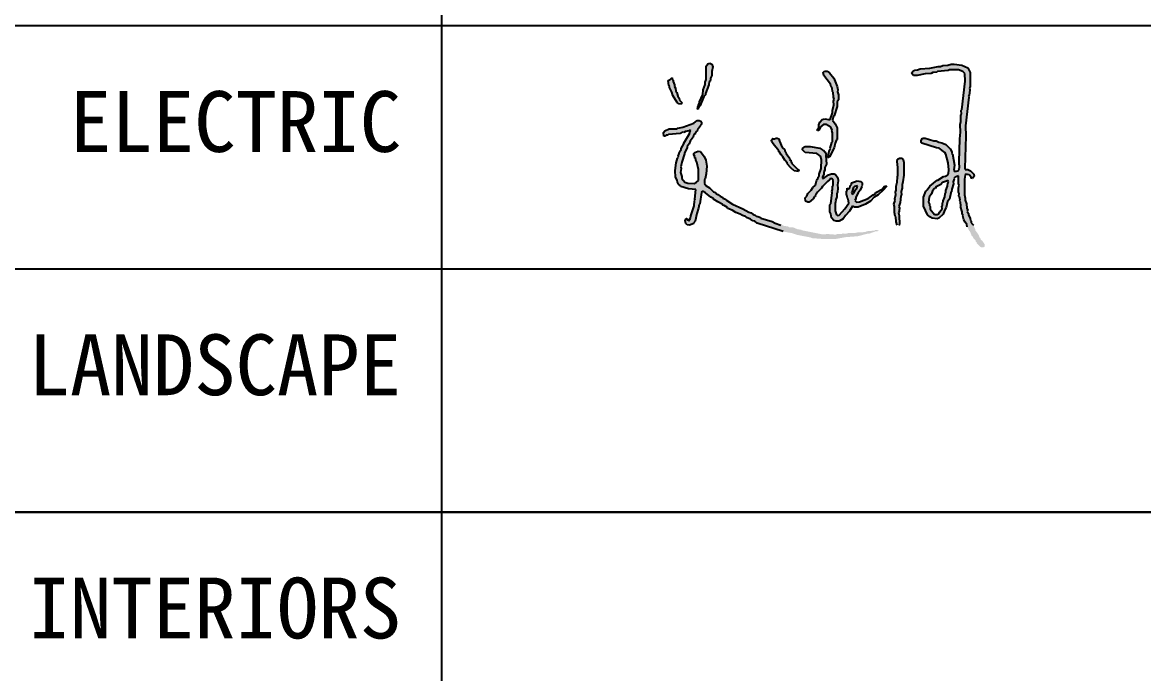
# Model space of a CAD drawing. Extents: x -26219 to 315419, y -160410 to -120810.
# Drawn here: x 228344 to 229725, y -129837 to -129033 of the extents above; entities that cross this region are included whole.
import ezdxf
from ezdxf.enums import TextEntityAlignment as Align

# ---------------------------------------------------------------- set-up
doc = ezdxf.new("R2010")
doc.units = 0
doc.header["$LTSCALE"] = 1000
doc.header["$MEASUREMENT"] = 0
doc.layers.add('00-图签签名_10', color=10, linetype='Continuous')
doc.styles.add('图签信息$0$华文细黑', font='STXIHEI_0.TTF', dxfattribs={"height": 10})

# ---------------------------------------------------------------- blocks, each defined once
blk = doc.blocks.new('图签信息')
at = {"const_width": 0.05}
for points in [[(-39.145, 566.5), (-39.145, 500.5)], [(-65, 530.5), (0, 530.5)], [(-65, 524.5), (0, 524.5)], [(-65, 518.5), (0, 518.5)]]:
    blk.add_lwpolyline(points, dxfattribs=at)
at = {"style": '图签信息$0$华文细黑'}
for s, p in [('ELECTRIC', (-40.145, 528.886)), ('LANDSCAPE', (-40.145, 522.886)), ('INTERIORS', (-40.145, 516.886))]:
    blk.add_text(s, height=1.5, dxfattribs=at).set_placement(p, align=Align.TOP_RIGHT)
blk = doc.blocks.new('图签-A1')
at = {"color": 2}
blk.add_blockref('图签信息', (0, 0), dxfattribs=at)
blk = doc.blocks.new('dddd')
at = {"linetype": 'Continuous'}
h = blk.add_hatch(color=256, dxfattribs=at)
h.paths.add_polyline_path([(651, -167.7), (650, -166.7), (641.6, -168.8), (638.4, -171.9), (633.2, -186.6), (631.1, -188.7), (634.2, -196), (638.4, -192.9), (646.8, -177.2), (648.9, -176.1)], flags=16)
h.paths.add_polyline_path([(955, -149.9), (952.9, -148.9), (950.8, -151), (937.2, -156.2), (930.9, -162.5), (916.2, -170.9), (912, -176.1), (909.9, -176.1), (903.7, -183.5), (899.5, -193.9), (892.1, -205.5), (890, -222.2), (893.2, -228.5), (893.2, -234.8), (895.3, -236.9), (895.3, -245.3), (909.9, -263.1), (919.4, -263.1), (924.6, -261), (926.7, -255.8), (936.1, -244.3), (935.1, -235.9), (937.2, -231.7), (937.2, -224.3), (939.3, -222.2), (939.3, -217), (944.5, -204.4), (945.6, -193.9), (948.7, -189.7), (948.7, -182.4), (954, -167.7), (955, -157.2), (957.1, -154.1)], flags=16)
h.paths.add_polyline_path([(792.5, -74.4), (798.8, -74.4), (802, -75.5), (805.1, -78.6), (807.2, -88.1), (807.2, -131), (804.1, -154.1), (800.9, -163.5), (800.9, -175.1), (797.8, -186.6), (798.8, -198.1), (796.7, -201.3), (794.6, -223.3), (790.4, -236.9), (792.5, -240.1), (791.5, -252.6), (789.4, -257.9), (791.5, -267.3), (792.5, -296.7), (789.4, -298.8), (784.1, -298.8), (781, -288.3), (780, -271.5), (777.9, -269.4), (775.8, -256.8), (775.8, -236.9), (773.7, -228.5), (777.9, -216), (776.8, -210.7), (780, -196), (778.9, -188.7), (781, -181.4), (781, -167.7), (784.1, -155.2), (785.2, -136.3), (787.3, -131), (787.3, -104.8), (784.1, -84.9), (786.2, -77.6)])
h.paths.add_polyline_path([(475.9, -34.6), (491.7, -34.6), (524.2, -39.8), (534.6, -47.2), (536.7, -47.2), (542, -52.4), (546.2, -60.8), (545.1, -65), (547.2, -94.3), (542, -104.8), (542, -114.3), (537.8, -119.5), (537.8, -128.9), (533.6, -136.3), (533.6, -141.5), (536.7, -142.6), (553.5, -130), (564, -126.8), (572.4, -126.8), (577.6, -128.9), (585, -140.5), (586, -149.9), (583.9, -163.5), (585, -175.1), (583.9, -188.7), (581.8, -192.9), (581.8, -204.4), (577.6, -216), (578.7, -220.1), (576.6, -224.3), (576.6, -251.6), (580.8, -264.2), (583.9, -266.3), (589.2, -265.2), (609.1, -244.3), (621.7, -225.4), (619.6, -210.7), (617.5, -208.6), (616.4, -201.3), (614.3, -198.1), (614.3, -184.5), (616.4, -181.4), (616.4, -175.1), (620.6, -178.2), (625.8, -175.1), (626.9, -166.7), (631.1, -162.5), (631.1, -157.2), (641.6, -154.1), (650, -149.9), (661.5, -152), (666.7, -157.2), (666.7, -164.6), (664.6, -166.7), (665.7, -169.8), (660.4, -181.4), (653.1, -190.8), (645.8, -205.5), (645.8, -210.7), (642.6, -216), (647.9, -222.2), (658.3, -221.2), (686.6, -209.7), (703.4, -197.1), (711.8, -192.9), (712.9, -189.7), (733.8, -178.2), (742.2, -167.7), (749.5, -167.7), (738, -181.4), (721.2, -197.1), (707.6, -205.5), (695, -218.1), (678.3, -228.5), (653.1, -239), (641.6, -239), (634.2, -235.9), (624.8, -252.6), (611.2, -266.3), (602.8, -277.8), (589.2, -286.2), (579.7, -286.2), (571.3, -284.1), (564, -274.7), (561.9, -261), (558.8, -254.7), (558.8, -230.6), (561.9, -227.5), (566.1, -189.7), (565, -186.6), (567.1, -179.3), (567.1, -167.7), (569.2, -164.6), (569.2, -148.9), (565, -142.6), (558.8, -143.6), (557.7, -146.8), (550.4, -152), (533.6, -168.8), (530.4, -175.1), (516.8, -188.7), (510.5, -198.1), (511.6, -199.2), (506.3, -203.4), (502.1, -210.7), (488.5, -222.2), (484.3, -222.2), (477, -218.1), (475.9, -207.6), (481.2, -202.3), (484.3, -192.9), (495.9, -181.4), (501.1, -173), (510.5, -164.6), (513.7, -149.9), (516.8, -143.6), (518.9, -142.6), (518.9, -138.4), (522.1, -133.1), (522.1, -127.9), (529.4, -109), (530.4, -78.6), (527.3, -67.1), (514.7, -57.7), (474.9, -54.5), (466.5, -46.1), (466.5, -40.9)])
h.paths.add_polyline_path([(378.4, -6.3), (381.6, -6.3), (386.8, -8.4), (388.9, -16.8), (398.4, -37.7), (406.7, -46.1), (406.7, -49.3), (410.9, -53.5), (412, -57.7), (423.5, -75.5), (422.5, -78.6), (426.7, -80.7), (426.7, -84.9), (428.8, -86), (430.9, -92.3), (449.7, -111.1), (453.9, -113.2), (452.9, -118.5), (438.2, -116.4), (426.7, -106.9), (416.2, -94.3), (415.1, -90.2), (406.7, -80.7), (400.5, -69.2), (394.2, -62.9), (388.9, -53.5), (386.8, -52.4), (386.8, -49.3), (368, -25.2), (363.8, -18.9), (362.7, -13.6), (365.9, -9.4), (364.8, -8.4), (372.2, -8.4)], flags=17)
h.paths.add_polyline_path([(112.2, 52.4), (119.5, 52.4), (124.8, 50.3), (126.8, 47.2), (126.8, 39.8), (124.8, 38.8), (123.7, 34.6), (113.2, 21), (113.2, 18.9), (108, 14.7), (106.9, 9.4), (101.7, 5.2), (98.5, -3.1), (89.1, -16.8), (86, -26.2), (78.6, -34.6), (78.6, -38.8), (70.2, -55.6), (70.2, -59.8), (60.8, -87), (57.7, -102.7), (58.7, -109), (56.6, -122.7), (60.8, -135.2), (60.8, -142.6), (71.3, -155.2), (80.7, -158.3), (102.7, -159.3), (110.1, -155.2), (116.4, -148.9), (116.4, -112.2), (111.1, -87), (108, -80.7), (108, -75.5), (104.8, -73.4), (104.8, -68.1), (101.7, -62.9), (101.7, -58.7), (104.8, -54.5), (115.3, -50.3), (123.7, -51.4), (136.3, -68.1), (141.5, -80.7), (144.7, -100.6), (142.6, -126.8), (139.4, -143.6), (137.3, -146.8), (137.3, -159.3), (142.6, -166.7), (154.1, -174), (167.7, -187.6), (174, -189.7), (177.2, -193.9), (182.4, -196), (189.7, -202.3), (198.1, -206.5), (199.2, -208.6), (207.6, -211.8), (208.6, -213.9), (231.7, -228.5), (266.3, -244.3), (286.2, -255.8), (293.5, -257.9), (300.9, -263.1), (307.2, -265.2), (310.3, -269.4), (316.6, -270.5), (325, -273.6), (326, -275.7), (364.8, -287.2), (374.3, -292.5), (393.1, -298.8), (399.4, -298.8), (400.5, -300.9), (419.3, -304), (421.4, -306.1), (436.1, -307.2), (450.8, -313.4), (461.3, -314.5), (464.4, -316.6), (532.5, -330.2), (552.5, -329.2), (578.7, -331.3), (581.8, -329.2), (597.5, -329.2), (601.7, -327.1), (612.2, -328.1), (619.6, -326), (646.8, -325), (655.2, -322.9), (662.5, -323.9), (678.3, -321.8), (682.5, -319.7), (708.7, -317.6), (710.8, -315.5), (723.3, -316.6), (719.1, -319.7), (712.9, -319.7), (689.8, -328.1), (684.6, -328.1), (652.1, -336.5), (611.2, -339.7), (576.6, -345.9), (536.7, -345.9), (496.9, -342.8), (493.8, -340.7), (449.7, -332.3), (430.9, -326), (401.5, -320.8), (314.5, -292.5), (306.1, -286.2), (299.8, -285.1), (291.4, -278.9), (277.8, -273.6), (274.7, -270.5), (264.2, -267.3), (256.8, -262.1), (242.2, -256.8), (229.6, -248.5), (216, -243.2), (213.9, -240.1), (203.4, -232.7), (198.1, -231.7), (196, -228.5), (181.4, -221.2), (167.7, -211.8), (165.6, -208.6), (158.3, -205.5), (140.5, -190.8), (132.1, -186.6), (128.9, -186.6), (126.8, -189.7), (121.6, -227.5), (119.5, -229.6), (117.4, -242.2), (111.1, -260), (105.9, -286.2), (102.7, -289.3), (101.7, -293.5), (87, -299.8), (78.6, -297.7), (74.4, -293.5), (72.3, -285.1), (75.5, -276.8), (77.6, -276.8), (80.7, -283), (84.9, -285.1), (90.2, -275.7), (91.2, -268.4), (102.7, -233.8), (103.8, -217), (105.9, -214.9), (104.8, -211.8), (108, -179.3), (82.8, -177.2), (57.7, -169.8), (56.6, -166.7), (49.3, -161.4), (46.1, -155.2), (45.1, -147.8), (39.8, -137.3), (38.8, -115.3), (41.9, -89.1), (46.1, -73.4), (49.3, -70.2), (48.2, -67.1), (52.4, -58.7), (53.5, -52.4), (58.7, -45.1), (58.7, -41.9), (67.1, -26.2), (67.1, -23.1), (88.1, 10.5), (88.1, 14.7), (91.2, 17.8), (87, 19.9), (84.9, 17.8), (73.4, 15.7), (67.1, 12.6), (61.9, 13.6), (55.6, 9.4), (15.7, 5.2), (13.6, 3.1), (8.4, 3.1), (4.2, 0), (0, 0), (-1, 12.6), (4.2, 17.8), (17.8, 25.2), (44, 25.2), (47.2, 27.3), (63.9, 30.4), (101.7, 44)])
h.paths.add_polyline_path([(27.3, 196), (28.3, 196), (28.3, 192.9), (31.4, 188.7), (31.4, 183.5), (36.7, 173), (36.7, 166.7), (39.8, 161.4), (40.9, 151), (44, 146.8), (47.2, 134.2), (52.4, 127.9), (53.5, 120.6), (61.9, 112.2), (58.7, 108), (50.3, 109), (45.1, 113.2), (30.4, 137.3), (27.3, 147.8), (18.9, 163.5), (19.9, 166.7), (16.8, 170.9), (14.7, 187.6), (22, 190.8)])
h.paths.add_polyline_path([(540.9, 219.1), (549.3, 219.1), (556.7, 212.8), (571.3, 195), (582.9, 166.7), (585, 156.2), (583.9, 148.9), (587.1, 139.4), (587.1, 122.7), (582.9, 115.3), (582.9, 99.6), (572.4, 68.1), (569.2, 63.9), (567.1, 53.5), (576.6, 41.9), (582.9, 28.3), (582.9, -11.5), (580.8, -12.6), (576.6, -23.1), (573.4, -38.8), (556.7, -69.2), (554.6, -71.3), (551.4, -71.3), (557.7, -46.1), (560.9, -40.9), (559.8, -39.8), (565, -21), (567.1, -18.9), (567.1, 11.5), (565, 18.9), (566.1, 19.9), (561.9, 30.4), (546.2, 38.8), (536.7, 38.8), (527.3, 31.4), (521, 18.9), (516.8, 18.9), (515.8, 22), (521, 29.4), (521, 37.7), (525.2, 47.2), (532.5, 55.6), (542, 58.7), (553.5, 56.6), (559.8, 56.6), (567.1, 78.6), (567.1, 86), (571.3, 105.9), (570.3, 117.4), (573.4, 124.8), (570.3, 131), (569.2, 147.8), (567.1, 149.9), (566.1, 161.4), (562.9, 165.6), (560.9, 175.1), (537.8, 204.4), (535.7, 213.9)])
h.paths.add_polyline_path([(966.6, 242.2), (976, 242.2), (1002.2, 239), (1022.1, 229.6), (1030.5, 213.9), (1030.5, 173), (1029.5, 164.6), (1027.4, 161.4), (1028.4, 156.2), (1026.3, 137.3), (1024.2, 133.1), (1025.3, 131), (1014.8, 34.6), (1015.8, 0), (1011.6, -108), (1013.7, -112.2), (1022.1, -112.2), (1031.5, -116.4), (1042, -127.9), (1043.1, -134.2), (1037.8, -142.6), (1033.6, -141.5), (1033.6, -138.4), (1026.3, -130), (1015.8, -127.9), (1012.7, -131), (1010.6, -144.7), (1010.6, -197.1), (1013.7, -208.6), (1013.7, -214.9), (1017.9, -227.5), (1019, -242.2), (1022.1, -250.5), (1020, -253.7), (1024.2, -260), (1024.2, -264.2), (1030.5, -276.8), (1031.5, -284.1), (1033.6, -286.2), (1033.6, -291.4), (1041, -299.8), (1047.3, -313.4), (1047.3, -316.6), (1058.8, -332.3), (1060.9, -339.7), (1064, -342.8), (1066.1, -347), (1065.1, -348), (1070.3, -351.2), (1078.7, -363.8), (1078.7, -371.1), (1074.5, -374.3), (1065.1, -373.2), (1052.5, -360.6), (1051.5, -356.4), (1048.3, -354.3), (1048.3, -351.2), (1041, -343.8), (1038.9, -337.6), (1035.7, -336.5), (1029.5, -320.8), (1026.3, -317.6), (1020, -305.1), (1019, -296.7), (1012.7, -289.3), (1008.5, -280.9), (1005.3, -268.4), (1006.4, -267.3), (1003.2, -262.1), (1003.2, -254.7), (998, -236.9), (999, -235.9), (997, -221.2), (994.9, -218.1), (995.9, -214.9), (993.8, -204.4), (991.7, -201.3), (992.8, -192.9), (990.7, -188.7), (990.7, -174), (992.8, -164.6), (990.7, -160.4), (990.7, -133.1), (979.1, -137.3), (974.9, -142.6), (976, -143.6), (972.8, -153.1), (973.9, -160.4), (968.6, -178.2), (967.6, -187.6), (965.5, -190.8), (960.3, -211.8), (954, -220.1), (949.8, -240.1), (943.5, -249.5), (939.3, -262.1), (924.6, -275.7), (919.4, -277.8), (902.6, -275.7), (894.2, -271.5), (886.9, -264.2), (873.3, -235.9), (873.3, -205.5), (880.6, -184.5), (885.8, -180.3), (894.2, -167.7), (919.4, -147.8), (921.5, -147.8), (940.3, -135.2), (946.6, -134.2), (955, -130), (957.1, -125.8), (958.2, -113.2), (956.1, -89.1), (947.7, -60.8), (944.5, -54.5), (925.7, -39.8), (917.3, -38.8), (867, -23.1), (864.9, -21), (864.9, -14.7), (870.1, -6.3), (878.5, -6.3), (907.8, -15.7), (915.2, -15.7), (924.6, -19.9), (935.1, -22), (947.7, -28.3), (962.4, -43), (968.6, -52.4), (968.6, -58.7), (970.7, -59.8), (977, -97.5), (974.9, -113.2), (978.1, -118.5), (989.6, -116.4), (992.8, -114.3), (991.7, -110.1), (993.8, -108), (992.8, -86), (994.9, -9.4), (997, 13.6), (995.9, 39.8), (999, 49.3), (999, 72.3), (1001.1, 75.5), (1000.1, 86), (1002.2, 89.1), (1012.7, 185.6), (1011.6, 210.7), (1005.3, 218.1), (990.7, 223.3), (960.3, 223.3), (956.1, 221.2), (920.4, 217), (918.3, 214.9), (904.7, 213.9), (898.4, 210.7), (878.5, 209.7), (852.3, 204.4), (839.7, 204.4), (832.4, 211.8), (837.6, 218.1), (843.9, 222.2), (853.3, 223.3), (861.7, 226.4), (894.2, 228.5), (922.5, 234.8), (929.9, 234.8), (938.2, 238), (955, 239)])
h.paths.add_polyline_path([(155.2, 245.3), (161.4, 242.2), (164.6, 233.8), (161.4, 218.1), (161.4, 204.4), (157.2, 195), (157.2, 187.6), (153.1, 183.5), (152, 173), (140.5, 143.6), (140.5, 139.4), (135.2, 133.1), (122.7, 102.7), (115.3, 93.3), (115.3, 91.2), (113.2, 91.2), (115.3, 102.7), (120.6, 112.2), (120.6, 115.3), (131, 140.5), (133.1, 156.2), (139.4, 174), (139.4, 181.4), (142.6, 190.8), (142.6, 235.9), (147.8, 243.2)])
for p, q in [((142.6, 235.9), (147.8, 243.2)), ((142.6, 190.8), (142.6, 235.9)), ((147.8, 243.2), (155.2, 245.3)), ((155.2, 245.3), (161.4, 242.2)), ((161.4, 242.2), (164.6, 233.8)), ((164.6, 233.8), (161.4, 218.1)), ((853.3, 223.3), (861.7, 226.4)), ((861.7, 226.4), (894.2, 228.5)), ((894.2, 228.5), (922.5, 234.8)), ((922.5, 234.8), (929.9, 234.8)), ((929.9, 234.8), (938.2, 238)), ((938.2, 238), (955, 239)), ((955, 239), (966.6, 242.2)), ((966.6, 242.2), (976, 242.2)), ((976, 242.2), (1002.2, 239)), ((1002.2, 239), (1022.1, 229.6)), ((1022.1, 229.6), (1030.5, 213.9)), ((14.7, 187.6), (22, 190.8)), ((22, 190.8), (27.3, 196)), ((27.3, 196), (28.3, 196)), ((28.3, 196), (28.3, 192.9)), ((28.3, 192.9), (31.4, 188.7)), ((31.4, 188.7), (31.4, 183.5)), ((139.4, 181.4), (142.6, 190.8)), ((161.4, 204.4), (157.2, 195)), ((157.2, 195), (157.2, 187.6)), ((161.4, 218.1), (161.4, 204.4)), ((535.7, 213.9), (540.9, 219.1)), ((537.8, 204.4), (535.7, 213.9)), ((560.9, 175.1), (537.8, 204.4)), ((540.9, 219.1), (549.3, 219.1)), ((549.3, 219.1), (556.7, 212.8)), ((556.7, 212.8), (571.3, 195)), ((571.3, 195), (582.9, 166.7)), ((832.4, 211.8), (837.6, 218.1)), ((839.7, 204.4), (832.4, 211.8)), ((837.6, 218.1), (843.9, 222.2)), ((852.3, 204.4), (839.7, 204.4)), ((843.9, 222.2), (853.3, 223.3)), ((878.5, 209.7), (852.3, 204.4)), ((898.4, 210.7), (878.5, 209.7)), ((904.7, 213.9), (898.4, 210.7)), ((918.3, 214.9), (904.7, 213.9)), ((920.4, 217), (918.3, 214.9)), ((956.1, 221.2), (920.4, 217)), ((960.3, 223.3), (956.1, 221.2)), ((990.7, 223.3), (960.3, 223.3)), ((1005.3, 218.1), (990.7, 223.3)), ((1011.6, 210.7), (1005.3, 218.1)), ((1012.7, 185.6), (1011.6, 210.7)), ((1030.5, 213.9), (1030.5, 173)), ((16.8, 170.9), (14.7, 187.6)), ((19.9, 166.7), (16.8, 170.9)), ((18.9, 163.5), (19.9, 166.7)), ((27.3, 147.8), (18.9, 163.5)), ((31.4, 183.5), (36.7, 173)), ((36.7, 173), (36.7, 166.7)), ((36.7, 166.7), (39.8, 161.4)), ((39.8, 161.4), (40.9, 151)), ((40.9, 151), (44, 146.8)), ((131, 140.5), (133.1, 156.2)), ((133.1, 156.2), (139.4, 174)), ((139.4, 174), (139.4, 181.4)), ((152, 173), (140.5, 143.6)), ((153.1, 183.5), (152, 173)), ((157.2, 187.6), (153.1, 183.5)), ((562.9, 165.6), (560.9, 175.1)), ((566.1, 161.4), (562.9, 165.6)), ((567.1, 149.9), (566.1, 161.4)), ((582.9, 166.7), (585, 156.2)), ((585, 156.2), (583.9, 148.9)), ((1002.2, 89.1), (1012.7, 185.6)), ((1028.4, 156.2), (1026.3, 137.3)), ((1029.5, 164.6), (1027.4, 161.4)), ((1027.4, 161.4), (1028.4, 156.2)), ((1030.5, 173), (1029.5, 164.6)), ((30.4, 137.3), (27.3, 147.8)), ((45.1, 113.2), (30.4, 137.3)), ((44, 146.8), (47.2, 134.2)), ((50.3, 109), (45.1, 113.2)), ((47.2, 134.2), (52.4, 127.9)), ((52.4, 127.9), (53.5, 120.6)), ((53.5, 120.6), (61.9, 112.2)), ((120.6, 115.3), (131, 140.5)), ((120.6, 112.2), (120.6, 115.3)), ((135.2, 133.1), (122.7, 102.7)), ((140.5, 139.4), (135.2, 133.1)), ((140.5, 143.6), (140.5, 139.4)), ((569.2, 147.8), (567.1, 149.9)), ((570.3, 131), (569.2, 147.8)), ((573.4, 124.8), (570.3, 131)), ((570.3, 117.4), (573.4, 124.8)), ((571.3, 105.9), (570.3, 117.4)), ((587.1, 122.7), (582.9, 115.3)), ((582.9, 115.3), (582.9, 99.6)), ((583.9, 148.9), (587.1, 139.4)), ((587.1, 139.4), (587.1, 122.7)), ((1025.3, 131), (1014.8, 34.6)), ((1026.3, 137.3), (1024.2, 133.1)), ((1024.2, 133.1), (1025.3, 131)), ((58.7, 108), (50.3, 109)), ((61.9, 112.2), (58.7, 108)), ((113.2, 91.2), (115.3, 102.7)), ((115.3, 91.2), (113.2, 91.2)), ((115.3, 102.7), (120.6, 112.2)), ((122.7, 102.7), (115.3, 93.3)), ((115.3, 93.3), (115.3, 91.2)), ((559.8, 56.6), (567.1, 78.6)), ((567.1, 86), (571.3, 105.9)), ((567.1, 78.6), (567.1, 86)), ((582.9, 99.6), (572.4, 68.1)), ((999, 72.3), (1001.1, 75.5)), ((1000.1, 86), (1002.2, 89.1)), ((1001.1, 75.5), (1000.1, 86)), ((63.9, 30.4), (101.7, 44)), ((101.7, 44), (112.2, 52.4)), ((112.2, 52.4), (119.5, 52.4)), ((119.5, 52.4), (124.8, 50.3)), ((124.8, 38.8), (123.7, 34.6)), ((124.8, 50.3), (126.8, 47.2)), ((126.8, 39.8), (124.8, 38.8)), ((126.8, 47.2), (126.8, 39.8)), ((521, 37.7), (525.2, 47.2)), ((521, 29.4), (521, 37.7)), ((525.2, 47.2), (532.5, 55.6)), ((536.7, 38.8), (527.3, 31.4)), ((532.5, 55.6), (542, 58.7)), ((546.2, 38.8), (536.7, 38.8)), ((542, 58.7), (553.5, 56.6)), ((561.9, 30.4), (546.2, 38.8)), ((553.5, 56.6), (559.8, 56.6)), ((569.2, 63.9), (567.1, 53.5)), ((567.1, 53.5), (576.6, 41.9)), ((572.4, 68.1), (569.2, 63.9)), ((576.6, 41.9), (582.9, 28.3)), ((995.9, 39.8), (999, 49.3)), ((997, 13.6), (995.9, 39.8)), ((999, 49.3), (999, 72.3)), ((-1, 12.6), (4.2, 17.8)), ((0, 0), (-1, 12.6)), ((4.2, 0), (0, 0)), ((4.2, 17.8), (17.8, 25.2)), ((8.4, 3.1), (4.2, 0)), ((13.6, 3.1), (8.4, 3.1)), ((15.7, 5.2), (13.6, 3.1)), ((55.6, 9.4), (15.7, 5.2)), ((17.8, 25.2), (44, 25.2)), ((44, 25.2), (47.2, 27.3)), ((47.2, 27.3), (63.9, 30.4)), ((61.9, 13.6), (55.6, 9.4)), ((67.1, 12.6), (61.9, 13.6)), ((73.4, 15.7), (67.1, 12.6)), ((67.1, -23.1), (88.1, 10.5)), ((84.9, 17.8), (73.4, 15.7)), ((87, 19.9), (84.9, 17.8)), ((91.2, 17.8), (87, 19.9)), ((88.1, 14.7), (91.2, 17.8)), ((88.1, 10.5), (88.1, 14.7)), ((101.7, 5.2), (98.5, -3.1)), ((106.9, 9.4), (101.7, 5.2)), ((108, 14.7), (106.9, 9.4)), ((113.2, 18.9), (108, 14.7)), ((123.7, 34.6), (113.2, 21)), ((113.2, 21), (113.2, 18.9)), ((515.8, 22), (521, 29.4)), ((516.8, 18.9), (515.8, 22)), ((521, 18.9), (516.8, 18.9)), ((527.3, 31.4), (521, 18.9)), ((566.1, 19.9), (561.9, 30.4)), ((565, 18.9), (566.1, 19.9)), ((567.1, 11.5), (565, 18.9)), ((567.1, -18.9), (567.1, 11.5)), ((582.9, 28.3), (582.9, -11.5)), ((994.9, -9.4), (997, 13.6)), ((1015.8, 0), (1011.6, -108)), ((1014.8, 34.6), (1015.8, 0)), ((58.7, -41.9), (67.1, -26.2)), ((67.1, -26.2), (67.1, -23.1)), ((86, -26.2), (78.6, -34.6)), ((78.6, -34.6), (78.6, -38.8)), ((89.1, -16.8), (86, -26.2)), ((98.5, -3.1), (89.1, -16.8)), ((362.7, -13.6), (365.9, -9.4)), ((363.8, -18.9), (362.7, -13.6)), ((368, -25.2), (363.8, -18.9)), ((364.8, -8.4), (372.2, -8.4)), ((365.9, -9.4), (364.8, -8.4)), ((386.8, -49.3), (368, -25.2)), ((372.2, -8.4), (378.4, -6.3)), ((378.4, -6.3), (381.6, -6.3)), ((381.6, -6.3), (386.8, -8.4)), ((386.8, -8.4), (388.9, -16.8)), ((388.9, -16.8), (398.4, -37.7)), ((466.5, -40.9), (475.9, -34.6)), ((475.9, -34.6), (491.7, -34.6)), ((491.7, -34.6), (524.2, -39.8)), ((559.8, -39.8), (565, -21)), ((565, -21), (567.1, -18.9)), ((576.6, -23.1), (573.4, -38.8)), ((580.8, -12.6), (576.6, -23.1)), ((582.9, -11.5), (580.8, -12.6)), ((864.9, -14.7), (870.1, -6.3)), ((864.9, -21), (864.9, -14.7)), ((867, -23.1), (864.9, -21)), ((917.3, -38.8), (867, -23.1)), ((870.1, -6.3), (878.5, -6.3)), ((878.5, -6.3), (907.8, -15.7)), ((907.8, -15.7), (915.2, -15.7)), ((915.2, -15.7), (924.6, -19.9)), ((924.6, -19.9), (935.1, -22)), ((935.1, -22), (947.7, -28.3)), ((947.7, -28.3), (962.4, -43)), ((992.8, -86), (994.9, -9.4)), ((41.9, -89.1), (46.1, -73.4)), ((46.1, -73.4), (49.3, -70.2)), ((48.2, -67.1), (52.4, -58.7)), ((49.3, -70.2), (48.2, -67.1)), ((52.4, -58.7), (53.5, -52.4)), ((53.5, -52.4), (58.7, -45.1)), ((58.7, -45.1), (58.7, -41.9)), ((70.2, -59.8), (60.8, -87)), ((78.6, -38.8), (70.2, -55.6)), ((70.2, -55.6), (70.2, -59.8)), ((101.7, -58.7), (104.8, -54.5)), ((101.7, -62.9), (101.7, -58.7)), ((104.8, -68.1), (101.7, -62.9)), ((104.8, -54.5), (115.3, -50.3)), ((104.8, -73.4), (104.8, -68.1)), ((108, -75.5), (104.8, -73.4)), ((115.3, -50.3), (123.7, -51.4)), ((123.7, -51.4), (136.3, -68.1)), ((136.3, -68.1), (141.5, -80.7)), ((386.8, -52.4), (386.8, -49.3)), ((388.9, -53.5), (386.8, -52.4)), ((394.2, -62.9), (388.9, -53.5)), ((400.5, -69.2), (394.2, -62.9)), ((398.4, -37.7), (406.7, -46.1)), ((406.7, -80.7), (400.5, -69.2)), ((406.7, -46.1), (406.7, -49.3)), ((406.7, -49.3), (410.9, -53.5)), ((410.9, -53.5), (412, -57.7)), ((412, -57.7), (423.5, -75.5)), ((466.5, -46.1), (466.5, -40.9)), ((474.9, -54.5), (466.5, -46.1)), ((514.7, -57.7), (474.9, -54.5)), ((527.3, -67.1), (514.7, -57.7)), ((524.2, -39.8), (534.6, -47.2)), ((530.4, -78.6), (527.3, -67.1)), ((534.6, -47.2), (536.7, -47.2)), ((536.7, -47.2), (542, -52.4)), ((542, -52.4), (546.2, -60.8)), ((546.2, -60.8), (545.1, -65)), ((545.1, -65), (547.2, -94.3)), ((551.4, -71.3), (557.7, -46.1)), ((554.6, -71.3), (551.4, -71.3)), ((556.7, -69.2), (554.6, -71.3)), ((573.4, -38.8), (556.7, -69.2)), ((557.7, -46.1), (560.9, -40.9)), ((560.9, -40.9), (559.8, -39.8)), ((786.2, -77.6), (792.5, -74.4)), ((792.5, -74.4), (798.8, -74.4)), ((798.8, -74.4), (802, -75.5)), ((925.7, -39.8), (917.3, -38.8)), ((944.5, -54.5), (925.7, -39.8)), ((947.7, -60.8), (944.5, -54.5)), ((956.1, -89.1), (947.7, -60.8)), ((962.4, -43), (968.6, -52.4)), ((968.6, -52.4), (968.6, -58.7)), ((968.6, -58.7), (970.7, -59.8)), ((970.7, -59.8), (977, -97.5)), ((38.8, -115.3), (41.9, -89.1)), ((58.7, -109), (56.6, -122.7)), ((60.8, -87), (57.7, -102.7)), ((57.7, -102.7), (58.7, -109)), ((108, -80.7), (108, -75.5)), ((111.1, -87), (108, -80.7)), ((116.4, -112.2), (111.1, -87)), ((116.4, -148.9), (116.4, -112.2)), ((141.5, -80.7), (144.7, -100.6)), ((144.7, -100.6), (142.6, -126.8)), ((415.1, -90.2), (406.7, -80.7)), ((416.2, -94.3), (415.1, -90.2)), ((426.7, -106.9), (416.2, -94.3)), ((423.5, -75.5), (422.5, -78.6)), ((422.5, -78.6), (426.7, -80.7)), ((426.7, -80.7), (426.7, -84.9)), ((426.7, -84.9), (428.8, -86)), ((438.2, -116.4), (426.7, -106.9)), ((428.8, -86), (430.9, -92.3)), ((430.9, -92.3), (449.7, -111.1)), ((449.7, -111.1), (453.9, -113.2)), ((522.1, -127.9), (529.4, -109)), ((529.4, -109), (530.4, -78.6)), ((547.2, -94.3), (542, -104.8)), ((542, -104.8), (542, -114.3)), ((784.1, -84.9), (786.2, -77.6)), ((787.3, -104.8), (784.1, -84.9)), ((787.3, -131), (787.3, -104.8)), ((802, -75.5), (805.1, -78.6)), ((805.1, -78.6), (807.2, -88.1)), ((807.2, -88.1), (807.2, -131)), ((958.2, -113.2), (956.1, -89.1)), ((977, -97.5), (974.9, -113.2)), ((991.7, -110.1), (993.8, -108)), ((992.8, -114.3), (991.7, -110.1)), ((993.8, -108), (992.8, -86)), ((1011.6, -108), (1013.7, -112.2)), ((1013.7, -112.2), (1022.1, -112.2)), ((1022.1, -112.2), (1031.5, -116.4)), ((39.8, -137.3), (38.8, -115.3)), ((45.1, -147.8), (39.8, -137.3)), ((46.1, -155.2), (45.1, -147.8)), ((56.6, -122.7), (60.8, -135.2)), ((60.8, -135.2), (60.8, -142.6)), ((60.8, -142.6), (71.3, -155.2)), ((110.1, -155.2), (116.4, -148.9)), ((139.4, -143.6), (137.3, -146.8)), ((137.3, -146.8), (137.3, -159.3)), ((142.6, -126.8), (139.4, -143.6)), ((452.9, -118.5), (438.2, -116.4)), ((453.9, -113.2), (452.9, -118.5)), ((510.5, -164.6), (513.7, -149.9)), ((513.7, -149.9), (516.8, -143.6)), ((516.8, -143.6), (518.9, -142.6)), ((518.9, -138.4), (522.1, -133.1)), ((518.9, -142.6), (518.9, -138.4)), ((522.1, -133.1), (522.1, -127.9)), ((537.8, -128.9), (533.6, -136.3)), ((533.6, -136.3), (533.6, -141.5)), ((533.6, -141.5), (536.7, -142.6)), ((536.7, -142.6), (553.5, -130)), ((542, -114.3), (537.8, -119.5)), ((537.8, -119.5), (537.8, -128.9)), ((557.7, -146.8), (550.4, -152)), ((553.5, -130), (564, -126.8)), ((558.8, -143.6), (557.7, -146.8)), ((565, -142.6), (558.8, -143.6)), ((564, -126.8), (572.4, -126.8)), ((569.2, -148.9), (565, -142.6)), ((569.2, -164.6), (569.2, -148.9)), ((572.4, -126.8), (577.6, -128.9)), ((577.6, -128.9), (585, -140.5)), ((586, -149.9), (583.9, -163.5)), ((585, -140.5), (586, -149.9)), ((641.6, -154.1), (650, -149.9)), ((650, -149.9), (661.5, -152)), ((784.1, -155.2), (785.2, -136.3)), ((785.2, -136.3), (787.3, -131)), ((807.2, -131), (804.1, -154.1)), ((894.2, -167.7), (919.4, -147.8)), ((919.4, -147.8), (921.5, -147.8)), ((921.5, -147.8), (940.3, -135.2)), ((940.3, -135.2), (946.6, -134.2)), ((946.6, -134.2), (955, -130)), ((952.9, -148.9), (950.8, -151)), ((955, -149.9), (952.9, -148.9)), ((955, -130), (957.1, -125.8)), ((957.1, -154.1), (955, -149.9)), ((957.1, -125.8), (958.2, -113.2)), ((976, -143.6), (972.8, -153.1)), ((974.9, -113.2), (978.1, -118.5)), ((979.1, -137.3), (974.9, -142.6)), ((974.9, -142.6), (976, -143.6)), ((978.1, -118.5), (989.6, -116.4)), ((990.7, -133.1), (979.1, -137.3)), ((989.6, -116.4), (992.8, -114.3)), ((990.7, -160.4), (990.7, -133.1)), ((1012.7, -131), (1010.6, -144.7)), ((1010.6, -144.7), (1010.6, -197.1)), ((1015.8, -127.9), (1012.7, -131)), ((1026.3, -130), (1015.8, -127.9)), ((1033.6, -138.4), (1026.3, -130)), ((1031.5, -116.4), (1042, -127.9)), ((1033.6, -141.5), (1033.6, -138.4)), ((1037.8, -142.6), (1033.6, -141.5)), ((1043.1, -134.2), (1037.8, -142.6)), ((1042, -127.9), (1043.1, -134.2)), ((49.3, -161.4), (46.1, -155.2)), ((56.6, -166.7), (49.3, -161.4)), ((57.7, -169.8), (56.6, -166.7)), ((82.8, -177.2), (57.7, -169.8)), ((71.3, -155.2), (80.7, -158.3)), ((80.7, -158.3), (102.7, -159.3)), ((108, -179.3), (82.8, -177.2)), ((102.7, -159.3), (110.1, -155.2)), ((104.8, -211.8), (108, -179.3)), ((128.9, -186.6), (126.8, -189.7)), ((132.1, -186.6), (128.9, -186.6)), ((140.5, -190.8), (132.1, -186.6)), ((137.3, -159.3), (142.6, -166.7)), ((142.6, -166.7), (154.1, -174)), ((154.1, -174), (167.7, -187.6)), ((167.7, -187.6), (174, -189.7)), ((484.3, -192.9), (495.9, -181.4)), ((495.9, -181.4), (501.1, -173)), ((501.1, -173), (510.5, -164.6)), ((530.4, -175.1), (516.8, -188.7)), ((533.6, -168.8), (530.4, -175.1)), ((550.4, -152), (533.6, -168.8)), ((565, -186.6), (567.1, -179.3)), ((566.1, -189.7), (565, -186.6)), ((567.1, -167.7), (569.2, -164.6)), ((567.1, -179.3), (567.1, -167.7)), ((583.9, -163.5), (585, -175.1)), ((585, -175.1), (583.9, -188.7)), ((614.3, -184.5), (616.4, -181.4)), ((614.3, -198.1), (614.3, -184.5)), ((616.4, -175.1), (620.6, -178.2)), ((616.4, -181.4), (616.4, -175.1)), ((620.6, -178.2), (625.8, -175.1)), ((625.8, -175.1), (626.9, -166.7)), ((626.9, -166.7), (631.1, -162.5)), ((631.1, -157.2), (641.6, -154.1)), ((631.1, -162.5), (631.1, -157.2)), ((633.2, -186.6), (631.1, -188.7)), ((638.4, -171.9), (633.2, -186.6)), ((641.6, -168.8), (638.4, -171.9)), ((638.4, -192.9), (646.8, -177.2)), ((650, -166.7), (641.6, -168.8)), ((646.8, -177.2), (648.9, -176.1)), ((648.9, -176.1), (651, -167.7)), ((651, -167.7), (650, -166.7)), ((660.4, -181.4), (653.1, -190.8)), ((665.7, -169.8), (660.4, -181.4)), ((661.5, -152), (666.7, -157.2)), ((666.7, -164.6), (664.6, -166.7)), ((664.6, -166.7), (665.7, -169.8)), ((666.7, -157.2), (666.7, -164.6)), ((712.9, -189.7), (733.8, -178.2)), ((738, -181.4), (721.2, -197.1)), ((733.8, -178.2), (742.2, -167.7)), ((749.5, -167.7), (738, -181.4)), ((742.2, -167.7), (749.5, -167.7)), ((778.9, -188.7), (781, -181.4)), ((781, -167.7), (784.1, -155.2)), ((781, -181.4), (781, -167.7)), ((800.9, -175.1), (797.8, -186.6)), ((797.8, -186.6), (798.8, -198.1)), ((804.1, -154.1), (800.9, -163.5)), ((800.9, -163.5), (800.9, -175.1)), ((873.3, -205.5), (880.6, -184.5)), ((880.6, -184.5), (885.8, -180.3)), ((885.8, -180.3), (894.2, -167.7)), ((903.7, -183.5), (899.5, -193.9)), ((909.9, -176.1), (903.7, -183.5)), ((912, -176.1), (909.9, -176.1)), ((916.2, -170.9), (912, -176.1)), ((930.9, -162.5), (916.2, -170.9)), ((937.2, -156.2), (930.9, -162.5)), ((950.8, -151), (937.2, -156.2)), ((948.7, -182.4), (954, -167.7)), ((948.7, -189.7), (948.7, -182.4)), ((954, -167.7), (955, -157.2)), ((955, -157.2), (957.1, -154.1)), ((967.6, -187.6), (965.5, -190.8)), ((968.6, -178.2), (967.6, -187.6)), ((973.9, -160.4), (968.6, -178.2)), ((972.8, -153.1), (973.9, -160.4)), ((992.8, -164.6), (990.7, -160.4)), ((990.7, -174), (992.8, -164.6)), ((990.7, -188.7), (990.7, -174)), ((102.7, -233.8), (103.8, -217)), ((103.8, -217), (105.9, -214.9)), ((105.9, -214.9), (104.8, -211.8)), ((126.8, -189.7), (121.6, -227.5)), ((158.3, -205.5), (140.5, -190.8)), ((165.6, -208.6), (158.3, -205.5)), ((167.7, -211.8), (165.6, -208.6)), ((181.4, -221.2), (167.7, -211.8)), ((174, -189.7), (177.2, -193.9)), ((177.2, -193.9), (182.4, -196)), ((196, -228.5), (181.4, -221.2)), ((182.4, -196), (189.7, -202.3)), ((189.7, -202.3), (198.1, -206.5)), ((198.1, -206.5), (199.2, -208.6)), ((199.2, -208.6), (207.6, -211.8)), ((207.6, -211.8), (208.6, -213.9)), ((208.6, -213.9), (231.7, -228.5)), ((475.9, -207.6), (481.2, -202.3)), ((477, -218.1), (475.9, -207.6)), ((484.3, -222.2), (477, -218.1)), ((481.2, -202.3), (484.3, -192.9)), ((488.5, -222.2), (484.3, -222.2)), ((502.1, -210.7), (488.5, -222.2)), ((506.3, -203.4), (502.1, -210.7)), ((511.6, -199.2), (506.3, -203.4)), ((516.8, -188.7), (510.5, -198.1)), ((510.5, -198.1), (511.6, -199.2)), ((561.9, -227.5), (566.1, -189.7)), ((578.7, -220.1), (576.6, -224.3)), ((576.6, -224.3), (576.6, -251.6)), ((581.8, -204.4), (577.6, -216)), ((577.6, -216), (578.7, -220.1)), ((583.9, -188.7), (581.8, -192.9)), ((581.8, -192.9), (581.8, -204.4)), ((609.1, -244.3), (621.7, -225.4)), ((616.4, -201.3), (614.3, -198.1)), ((617.5, -208.6), (616.4, -201.3)), ((619.6, -210.7), (617.5, -208.6)), ((621.7, -225.4), (619.6, -210.7)), ((631.1, -188.7), (634.2, -196)), ((634.2, -196), (638.4, -192.9)), ((645.8, -210.7), (642.6, -216)), ((642.6, -216), (647.9, -222.2)), ((653.1, -190.8), (645.8, -205.5)), ((645.8, -205.5), (645.8, -210.7)), ((647.9, -222.2), (658.3, -221.2)), ((658.3, -221.2), (686.6, -209.7)), ((695, -218.1), (678.3, -228.5)), ((686.6, -209.7), (703.4, -197.1)), ((707.6, -205.5), (695, -218.1)), ((703.4, -197.1), (711.8, -192.9)), ((721.2, -197.1), (707.6, -205.5)), ((711.8, -192.9), (712.9, -189.7)), ((773.7, -228.5), (777.9, -216)), ((776.8, -210.7), (780, -196)), ((777.9, -216), (776.8, -210.7)), ((780, -196), (778.9, -188.7)), ((794.6, -223.3), (790.4, -236.9)), ((796.7, -201.3), (794.6, -223.3)), ((798.8, -198.1), (796.7, -201.3)), ((873.3, -235.9), (873.3, -205.5)), ((892.1, -205.5), (890, -222.2)), ((890, -222.2), (893.2, -228.5)), ((899.5, -193.9), (892.1, -205.5)), ((937.2, -224.3), (939.3, -222.2)), ((937.2, -231.7), (937.2, -224.3)), ((939.3, -217), (944.5, -204.4)), ((939.3, -222.2), (939.3, -217)), ((944.5, -204.4), (945.6, -193.9)), ((945.6, -193.9), (948.7, -189.7)), ((954, -220.1), (949.8, -240.1)), ((960.3, -211.8), (954, -220.1)), ((965.5, -190.8), (960.3, -211.8)), ((992.8, -192.9), (990.7, -188.7)), ((991.7, -201.3), (992.8, -192.9)), ((993.8, -204.4), (991.7, -201.3)), ((995.9, -214.9), (993.8, -204.4)), ((994.9, -218.1), (995.9, -214.9)), ((997, -221.2), (994.9, -218.1)), ((999, -235.9), (997, -221.2)), ((1010.6, -197.1), (1013.7, -208.6)), ((1013.7, -208.6), (1013.7, -214.9)), ((1013.7, -214.9), (1017.9, -227.5)), ((91.2, -268.4), (102.7, -233.8)), ((111.1, -260), (105.9, -286.2)), ((117.4, -242.2), (111.1, -260)), ((119.5, -229.6), (117.4, -242.2)), ((121.6, -227.5), (119.5, -229.6)), ((198.1, -231.7), (196, -228.5)), ((203.4, -232.7), (198.1, -231.7)), ((213.9, -240.1), (203.4, -232.7)), ((216, -243.2), (213.9, -240.1)), ((229.6, -248.5), (216, -243.2)), ((242.2, -256.8), (229.6, -248.5)), ((231.7, -228.5), (266.3, -244.3)), ((256.8, -262.1), (242.2, -256.8)), ((264.2, -267.3), (256.8, -262.1)), ((266.3, -244.3), (286.2, -255.8)), ((286.2, -255.8), (293.5, -257.9)), ((293.5, -257.9), (300.9, -263.1)), ((300.9, -263.1), (307.2, -265.2)), ((558.8, -230.6), (561.9, -227.5)), ((558.8, -254.7), (558.8, -230.6)), ((561.9, -261), (558.8, -254.7)), ((564, -274.7), (561.9, -261)), ((576.6, -251.6), (580.8, -264.2)), ((589.2, -265.2), (609.1, -244.3)), ((624.8, -252.6), (611.2, -266.3)), ((634.2, -235.9), (624.8, -252.6)), ((641.6, -239), (634.2, -235.9)), ((653.1, -239), (641.6, -239)), ((678.3, -228.5), (653.1, -239)), ((775.8, -236.9), (773.7, -228.5)), ((775.8, -256.8), (775.8, -236.9)), ((777.9, -269.4), (775.8, -256.8)), ((791.5, -252.6), (789.4, -257.9)), ((789.4, -257.9), (791.5, -267.3)), ((790.4, -236.9), (792.5, -240.1)), ((792.5, -240.1), (791.5, -252.6)), ((886.9, -264.2), (873.3, -235.9)), ((893.2, -228.5), (893.2, -234.8)), ((893.2, -234.8), (895.3, -236.9)), ((895.3, -236.9), (895.3, -245.3)), ((895.3, -245.3), (909.9, -263.1)), ((909.9, -263.1), (919.4, -263.1)), ((919.4, -263.1), (924.6, -261)), ((924.6, -261), (926.7, -255.8)), ((939.3, -262.1), (924.6, -275.7)), ((926.7, -255.8), (936.1, -244.3)), ((935.1, -235.9), (937.2, -231.7)), ((936.1, -244.3), (935.1, -235.9)), ((943.5, -249.5), (939.3, -262.1)), ((949.8, -240.1), (943.5, -249.5)), ((998, -236.9), (999, -235.9)), ((1003.2, -254.7), (998, -236.9)), ((1003.2, -262.1), (1003.2, -254.7)), ((1006.4, -267.3), (1003.2, -262.1)), ((1017.9, -227.5), (1019, -242.2)), ((1019, -242.2), (1022.1, -250.5)), ((1022.1, -250.5), (1020, -253.7)), ((1020, -253.7), (1024.2, -260)), ((1024.2, -260), (1024.2, -264.2)), ((72.3, -285.1), (75.5, -276.8)), ((74.4, -293.5), (72.3, -285.1)), ((78.6, -297.7), (74.4, -293.5)), ((75.5, -276.8), (77.6, -276.8)), ((77.6, -276.8), (80.7, -283)), ((87, -299.8), (78.6, -297.7)), ((80.7, -283), (84.9, -285.1)), ((84.9, -285.1), (90.2, -275.7)), ((101.7, -293.5), (87, -299.8)), ((90.2, -275.7), (91.2, -268.4)), ((102.7, -289.3), (101.7, -293.5)), ((105.9, -286.2), (102.7, -289.3)), ((274.7, -270.5), (264.2, -267.3)), ((277.8, -273.6), (274.7, -270.5)), ((291.4, -278.9), (277.8, -273.6)), ((299.8, -285.1), (291.4, -278.9)), ((306.1, -286.2), (299.8, -285.1)), ((314.5, -292.5), (306.1, -286.2)), ((307.2, -265.2), (310.3, -269.4)), ((310.3, -269.4), (316.6, -270.5)), ((401.5, -320.8), (314.5, -292.5)), ((316.6, -270.5), (325, -273.6)), ((325, -273.6), (326, -275.7)), ((326, -275.7), (364.8, -287.2)), ((364.8, -287.2), (374.3, -292.5)), ((374.3, -292.5), (393.1, -298.8)), ((571.3, -284.1), (564, -274.7)), ((579.7, -286.2), (571.3, -284.1)), ((589.2, -286.2), (579.7, -286.2)), ((580.8, -264.2), (583.9, -266.3)), ((583.9, -266.3), (589.2, -265.2)), ((602.8, -277.8), (589.2, -286.2)), ((611.2, -266.3), (602.8, -277.8)), ((780, -271.5), (777.9, -269.4)), ((781, -288.3), (780, -271.5)), ((784.1, -298.8), (781, -288.3)), ((792.5, -296.7), (789.4, -298.8)), ((791.5, -267.3), (792.5, -296.7)), ((894.2, -271.5), (886.9, -264.2)), ((902.6, -275.7), (894.2, -271.5)), ((919.4, -277.8), (902.6, -275.7)), ((924.6, -275.7), (919.4, -277.8)), ((1005.3, -268.4), (1006.4, -267.3)), ((1008.5, -280.9), (1005.3, -268.4)), ((1012.7, -289.3), (1008.5, -280.9)), ((1019, -296.7), (1012.7, -289.3)), ((1020, -305.1), (1019, -296.7)), ((1024.2, -264.2), (1030.5, -276.8)), ((1030.5, -276.8), (1031.5, -284.1)), ((1031.5, -284.1), (1033.6, -286.2)), ((1033.6, -286.2), (1033.6, -291.4)), ((1033.6, -291.4), (1041, -299.8))]:
    blk.add_line(p, q, dxfattribs=at)
blk = doc.blocks.new('A$C34055DDA')
at = {"layer": '00-图签签名_10', "xscale": 0.3666666666666667, "yscale": 0.3666666666666667, "zscale": 0.3666666666666667}
blk.add_blockref('dddd', (-1683.6, -2311.3), dxfattribs=at)

msp = doc.modelspace()

# ---------------------------------------------------------------- block references
at = {"xscale": 50, "yscale": 50, "zscale": 50}
msp.add_blockref('图签-A1', (230817.6, -155562.5), dxfattribs=at)
msp.add_blockref('A$C34055DDA', (230817.6, -126862.5))

doc.saveas('drawing.dxf')
